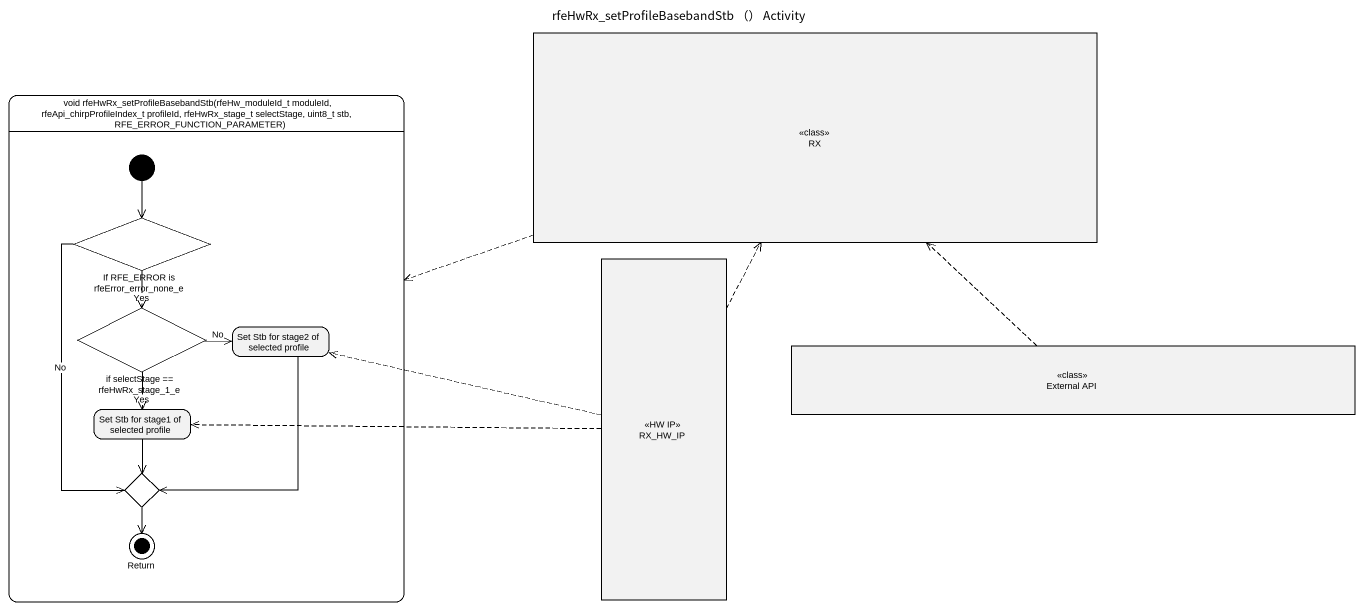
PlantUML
@startuml
title rfeHwRx_setProfileBasebandStb （） Activity
hide empty description
state RX <<class>>
state "void rfeHwRx_setProfileBasebandStb(rfeHw_moduleId_t moduleId, rfeApi_chirpProfileIndex_t profileId, rfeHwRx_stage_t selectStage, uint8_t stb, RFE_ERROR_FUNCTION_PARAMETER)" as void_rfeHwRx {
  state "If RFE_ERROR is rfeError_error_none_e" as If_RFE_ERROR_is_rfeError <<choice>>
  state "if selectStage == rfeHwRx_stage_1_e" as if_selectStage_rfeHwRx <<choice>>
  state "Set Stb for stage2 of selected profile" as Set_Stb_for_stage2_of
  state "Set Stb for stage1 of selected profile" as Set_Stb_for_stage1_of
  state choice1 <<choice>>
  state "Return" as Return_ <<end>>
  [*] --> If_RFE_ERROR_is_rfeError
}
state RX_HW_IP <<HW IP>>
state "External API" as External_API <<class>>
RX -left[dashed]-> void_rfeHwRx
If_RFE_ERROR_is_rfeError --> if_selectStage_rfeHwRx : Yes
If_RFE_ERROR_is_rfeError --> choice1 : No
RX_HW_IP -up[dashed]-> RX
RX_HW_IP -left[dashed]-> Set_Stb_for_stage2_of
RX_HW_IP -left[dashed]-> Set_Stb_for_stage1_of
if_selectStage_rfeHwRx -right-> Set_Stb_for_stage2_of : No
if_selectStage_rfeHwRx --> Set_Stb_for_stage1_of : Yes
Set_Stb_for_stage2_of --> choice1
External_API -up[dashed]-> RX
Set_Stb_for_stage1_of --> choice1
choice1 --> Return_
@enduml
